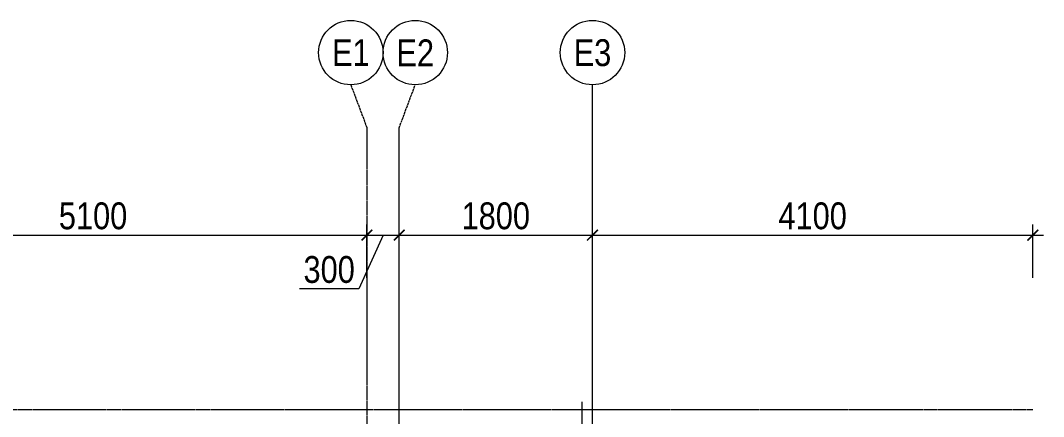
# Model space of a CAD drawing. Header units: millimetres. Extents: x -24360 to 609566, y -391049 to 148426.
# Drawn here: x 523779 to 533305, y -64798 to -61107 of the extents above; entities that cross this region are included whole.
import ezdxf
from ezdxf.enums import TextEntityAlignment as Align

# ---------------------------------------------------------------- set-up
doc = ezdxf.new("R2010")
doc.units = ezdxf.units.MM
doc.linetypes.add('CENTER2', pattern=[28.575, 19.05, -3.175, 3.175, -3.175])
doc.layers.get('Defpoints').update_dxf_attribs({"color": 140})
doc.layers.add('АР_Оси_РД_100', color=7, linetype='Continuous', lineweight=0, true_color=0x525252)
doc.layers.add('АР_Оси_РД_размер', color=8, linetype='Continuous', lineweight=0)
doc.layers.add('АР_Стены ПЕНОблок', color=52, linetype='Continuous', lineweight=20)
doc.styles.add('style1', font='ARIALN.TTF')
doc.styles.add('ккк', font='isocpeur.ttf', dxfattribs={"width": 0.85, "oblique": 15})
doc.dimstyles.new('Dim100_ареал', dxfattribs={"dimscale": 100, "dimtxt": 2.5, "dimasz": 1, "dimexe": 1, "dimexo": 1, "dimgap": 0.5, "dimtad": 1, "dimzin": 12, "dimdsep": 46, "dimtxsty": 'style1', "dimblk": 'ARCHTICK', "dimcen": 1, "dimdle": 1, "dimclrd": 256, "dimclre": 256, "dimaunit": 1, "dimadec": 0, "dimazin": 3, "dimtfac": 1, "dimtmove": 1, "dimatfit": 3, "dimldrblk": 'OPEN30', "dimfxl": 4, "dimfxlon": 1, "dimtolj": 1, "dimtzin": 0, "dimlwd": 9, "dimlwe": 9, "dimarcsym": 0})

# ---------------------------------------------------------------- blocks, each defined once
blk = doc.blocks.new('A-iden')
at = {"linetype": 'Continuous', "lineweight": 5}
blk.add_circle((0, -4), 3, dxfattribs=at)
at = {"color": 0, "linetype": 'Continuous', "lineweight": 20, "style": 'ккк', "width": 0.85}
blk.add_attdef('ID', text='', height=4, dxfattribs=at).set_placement((0.314, -3.853), align=Align.MIDDLE_CENTER)
blk = doc.blocks.new('_ArchTick')
at = {"color": 0, "linetype": 'ByBlock', "const_width": 0.15}
blk.add_lwpolyline([(-0.5, -0.5), (0.5, 0.5)], dxfattribs=at)
blk = doc.blocks.new('*D1134')
at = {"layer": 'Defpoints', "color": 0, "lineweight": 15, "transparency": 16777216}
for p in [(527004.5, -63107.2), (521904.5, -64607.2), (527004.5, -64607.2)]:
    blk.add_point(p, dxfattribs=at)
at = {"layer": 'АР_Оси_РД_размер', "lineweight": 9, "transparency": 16777216}
for p, q in [((521904.5, -63507.2), (521904.5, -63007.2)), ((527004.5, -63507.2), (527004.5, -63007.2)), ((521804.5, -63107.2), (527104.5, -63107.2))]:
    blk.add_line(p, q, dxfattribs=at)
at = {"layer": 'АР_Оси_РД_размер', "lineweight": 9, "transparency": 16777216, "xscale": 100, "yscale": 100, "zscale": 100, "rotation": 180}
blk.add_blockref('_ArchTick', (521904.5, -63107.2), dxfattribs=at)
at = {"layer": 'АР_Оси_РД_размер', "lineweight": 9, "transparency": 16777216, "xscale": 100, "yscale": 100, "zscale": 100}
blk.add_blockref('_ArchTick', (527004.5, -63107.2), dxfattribs=at)
at = {"layer": 'АР_Оси_РД_размер', "color": 0, "transparency": 16777216, "insert": (524454.5, -62929.6), "char_height": 250, "attachment_point": 5, "style": 'style1'}
blk.add_mtext('\\A1;5100', dxfattribs=at)
blk = doc.blocks.new('_Open30')
at = {"color": 0, "linetype": 'ByBlock', "lineweight": -2}
for p, q in [((-1, 0.268), (0, 0)), ((0, 0), (-1, -0.268)), ((0, 0), (-1, 0))]:
    blk.add_line(p, q, dxfattribs=at)
blk = doc.blocks.new('*D1135')
at = {"layer": 'Defpoints', "color": 0, "lineweight": 15, "transparency": 16777216}
for p in [(527304.5, -63107.2), (527004.5, -64607.2), (527304.5, -64607.2)]:
    blk.add_point(p, dxfattribs=at)
at = {"layer": 'АР_Оси_РД_размер', "lineweight": 9, "transparency": 16777216}
for p, q in [((527004.5, -63507.2), (527004.5, -63007.2)), ((527304.5, -63507.2), (527304.5, -63007.2)), ((526904.5, -63107.2), (527404.5, -63107.2)), ((527154.5, -63107.2), (526929, -63607.2)), ((526929, -63607.2), (526376.8, -63607.2))]:
    blk.add_line(p, q, dxfattribs=at)
at = {"layer": 'АР_Оси_РД_размер', "lineweight": 9, "transparency": 16777216, "xscale": 100, "yscale": 100, "zscale": 100, "rotation": 180}
blk.add_blockref('_ArchTick', (527004.5, -63107.2), dxfattribs=at)
at = {"layer": 'АР_Оси_РД_размер', "lineweight": 9, "transparency": 16777216, "xscale": 100, "yscale": 100, "zscale": 100}
blk.add_blockref('_ArchTick', (527304.5, -63107.2), dxfattribs=at)
at = {"layer": 'АР_Оси_РД_размер', "color": 0, "transparency": 16777216, "insert": (526652.9, -63429.6), "char_height": 250, "attachment_point": 5, "style": 'style1'}
blk.add_mtext('\\A1;300', dxfattribs=at)
blk = doc.blocks.new('*D1136')
at = {"layer": 'Defpoints', "color": 0, "lineweight": 15, "transparency": 16777216}
for p in [(529104.5, -63107.2), (527304.5, -64607.2), (529104.5, -64607.2)]:
    blk.add_point(p, dxfattribs=at)
at = {"layer": 'АР_Оси_РД_размер', "lineweight": 9, "transparency": 16777216}
for p, q in [((527304.5, -63507.2), (527304.5, -63007.2)), ((529104.5, -63507.2), (529104.5, -63007.2)), ((527204.5, -63107.2), (529204.5, -63107.2))]:
    blk.add_line(p, q, dxfattribs=at)
at = {"layer": 'АР_Оси_РД_размер', "lineweight": 9, "transparency": 16777216, "xscale": 100, "yscale": 100, "zscale": 100, "rotation": 180}
blk.add_blockref('_ArchTick', (527304.5, -63107.2), dxfattribs=at)
at = {"layer": 'АР_Оси_РД_размер', "lineweight": 9, "transparency": 16777216, "xscale": 100, "yscale": 100, "zscale": 100}
blk.add_blockref('_ArchTick', (529104.5, -63107.2), dxfattribs=at)
at = {"layer": 'АР_Оси_РД_размер', "color": 0, "transparency": 16777216, "insert": (528204.5, -62929.6), "char_height": 250, "attachment_point": 5, "style": 'style1'}
blk.add_mtext('\\A1;1800', dxfattribs=at)
blk = doc.blocks.new('*D1137')
at = {"layer": 'Defpoints', "color": 0, "lineweight": 15, "transparency": 16777216}
for p in [(533204.5, -63107.2), (529104.5, -64607.2), (533204.5, -64607.2)]:
    blk.add_point(p, dxfattribs=at)
at = {"layer": 'АР_Оси_РД_размер', "lineweight": 9, "transparency": 16777216}
for p, q in [((529104.5, -63507.2), (529104.5, -63007.2)), ((533204.5, -63507.2), (533204.5, -63007.2)), ((529004.5, -63107.2), (533304.5, -63107.2))]:
    blk.add_line(p, q, dxfattribs=at)
at = {"layer": 'АР_Оси_РД_размер', "lineweight": 9, "transparency": 16777216, "xscale": 100, "yscale": 100, "zscale": 100, "rotation": 180}
blk.add_blockref('_ArchTick', (529104.5, -63107.2), dxfattribs=at)
at = {"layer": 'АР_Оси_РД_размер', "lineweight": 9, "transparency": 16777216, "xscale": 100, "yscale": 100, "zscale": 100}
blk.add_blockref('_ArchTick', (533204.5, -63107.2), dxfattribs=at)
at = {"layer": 'АР_Оси_РД_размер', "color": 0, "transparency": 16777216, "insert": (531154.5, -62929.6), "char_height": 250, "attachment_point": 5, "style": 'style1'}
blk.add_mtext('\\A1;4100', dxfattribs=at)

msp = doc.modelspace()

# ---------------------------------------------------------------- linework, layer by layer
at = {"layer": 'АР_Оси_РД_100', "linetype": 'CENTER2'}
msp.add_line((529104.533, -97435.876), (529104.533, -61707.197), dxfattribs=at)
for points in [[(526854.533, -61707.197), (527004.533, -62107.197), (527004.533, -97435.876)], [(527304.533, -97435.876), (527304.533, -62107.197), (527454.533, -61707.197)], [(533204.533, -64735.876), (514499.575, -64735.876), (513999.575, -64585.876)]]:
    msp.add_lwpolyline(points, dxfattribs=at)
at = {"layer": 'АР_Стены ПЕНОблок', "color": 18, "linetype": 'Continuous', "lineweight": 20, "true_color": 0x000000}
msp.add_line((529004.532, -64660.876), (529004.532, -66335.876), dxfattribs=at)

# ---------------------------------------------------------------- block references
at = {"layer": 'АР_Оси_РД_100'}
ref = msp.add_blockref('A-iden', (526854.533, -61007.197), dxfattribs=dict(at, xscale=100, yscale=100, zscale=100))
ref.add_attrib('ID', 'Е1', dxfattribs={"layer": '0', "linetype": 'Continuous', "height": 250, "style": 'style1'}).set_placement((526854.533, -61407.197), align=Align.MIDDLE)
ref = msp.add_blockref('A-iden', (527454.533, -61007.197), dxfattribs=dict(at, xscale=100, yscale=100, zscale=100))
ref.add_attrib('ID', 'Е2', dxfattribs={"layer": '0', "linetype": 'Continuous', "height": 250, "style": 'style1'}).set_placement((527454.533, -61407.197), align=Align.MIDDLE)
ref = msp.add_blockref('A-iden', (529104.533, -61007.197), dxfattribs=dict(at, xscale=100, yscale=100, zscale=100))
ref.add_attrib('ID', 'Е3', dxfattribs={"layer": '0', "linetype": 'Continuous', "height": 250, "style": 'style1'}).set_placement((529104.533, -61407.197), align=Align.MIDDLE)

# ---------------------------------------------------------------- dimensions: what is measured, and where the dimension line sits
at = {"layer": 'АР_Оси_РД_размер'}
for base, p1, p2, picture, middle in [((527004.533, -63107.197), (521904.533, -64607.197), (527004.533, -64607.197), '*D1134', (524454.533, -62929.554)), ((529104.533, -63107.197), (527304.533, -64607.197), (529104.533, -64607.197), '*D1136', (528204.533, -62929.554)), ((533204.533, -63107.197), (529104.533, -64607.197), (533204.533, -64607.197), '*D1137', (531154.533, -62929.554))]:
    dim = msp.add_linear_dim(base=base, p1=p1, p2=p2, dimstyle='Dim100_ареал', dxfattribs=at)
    dim.commit()
    dim.dimension.update_dxf_attribs({"geometry": picture, "text_midpoint": middle})
dim = msp.add_linear_dim(base=(527304.533, -63107.197), p1=(527004.533, -64607.197), p2=(527304.533, -64607.197), dimstyle='Dim100_ареал', dxfattribs=at)
dim.commit()
dim.dimension.update_dxf_attribs({"geometry": '*D1135', "text_midpoint": (526879.047, -63607.197), "dimtype": 160})

doc.saveas('drawing.dxf')
